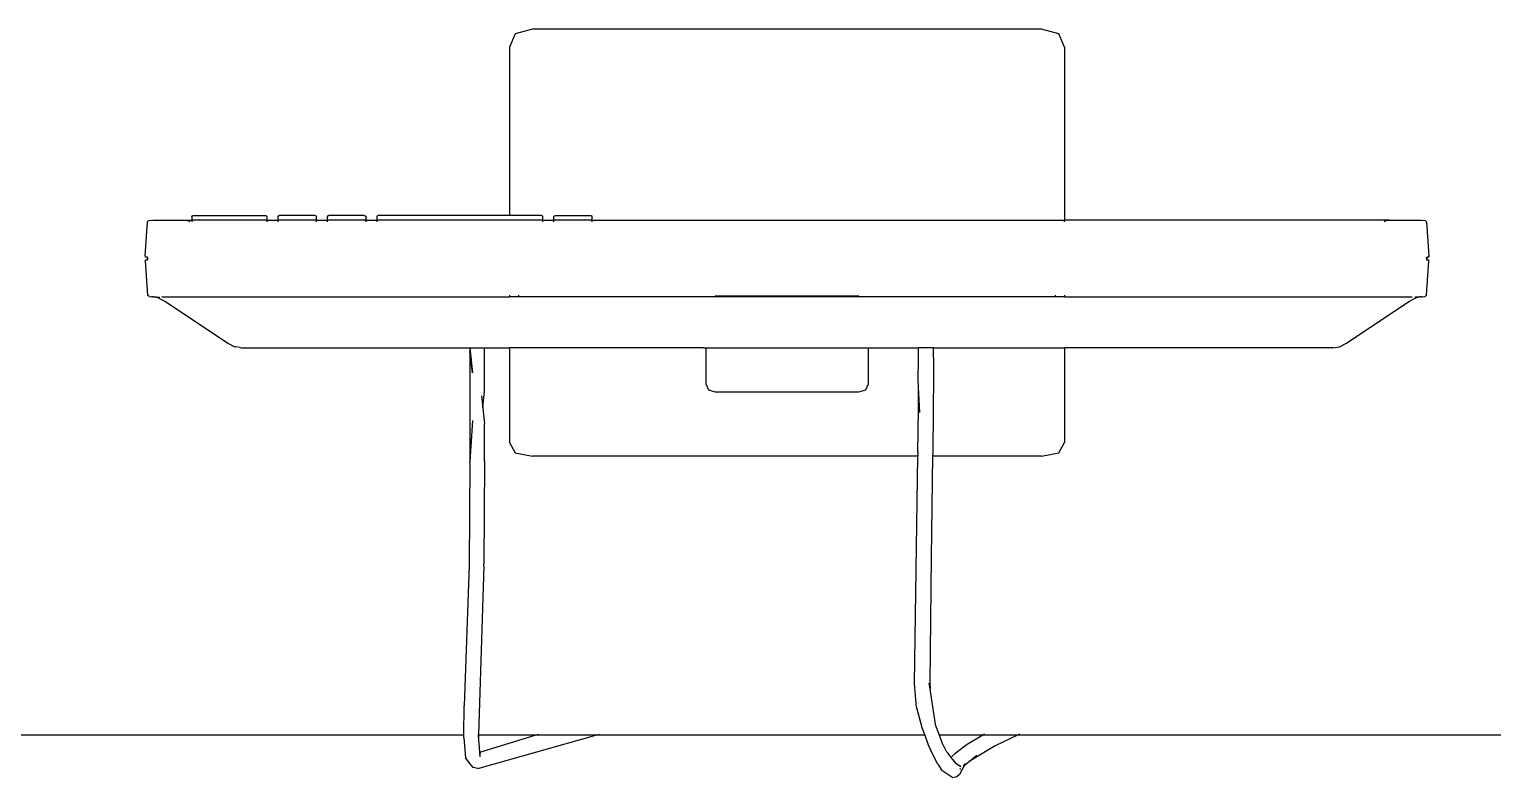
# Model space of a CAD drawing. Header units: metres. Extents: x -353 to 1688, y -477 to 135.
# Drawn here: x 72.5812 to 73.0522, y -222.5834 to -222.3424 of the extents above; entities that cross this region are included whole.
import ezdxf

# ---------------------------------------------------------------- set-up
doc = ezdxf.new("R2010")
doc.units = ezdxf.units.M
doc.header["$MEASUREMENT"] = 0
doc.layers.add('ID-LOOSE2', color=8, linetype='Continuous')

msp = doc.modelspace()

# ---------------------------------------------------------------- linework, layer by layer
at = {"layer": 'ID-LOOSE2', "linetype": 'Continuous'}
for p, q in [((72.74317, -222.34238), (72.73759, -222.34381)), ((72.90696, -222.34238), (72.74317, -222.34238)), ((72.91254, -222.34381), (72.90696, -222.34238)), ((72.73759, -222.34381), (72.73573, -222.34811)), ((72.9144, -222.34811), (72.91254, -222.34381)), ((72.73573, -222.34811), (72.73573, -222.40239)), ((72.9144, -222.34811), (72.9144, -222.40387)), ((72.61967, -222.40399), (72.61925, -222.40436)), ((72.61967, -222.40399), (72.62088, -222.40387)), ((72.62088, -222.40387), (72.63126, -222.40387)), ((72.63126, -222.40387), (72.63211, -222.40394)), ((72.63126, -222.40387), (72.63344, -222.40387)), ((72.63211, -222.40394), (72.63265, -222.40417)), ((72.63344, -222.4028), (72.63355, -222.40249)), ((72.63344, -222.4028), (72.63344, -222.40387)), ((72.63344, -222.40387), (72.63344, -222.40436)), ((72.65767, -222.40387), (72.63344, -222.40387)), ((72.63355, -222.40249), (72.63391, -222.40239)), ((72.63391, -222.40239), (72.6572, -222.40239)), ((72.6572, -222.40239), (72.65755, -222.40249)), ((72.65755, -222.40249), (72.65767, -222.4028)), ((72.65767, -222.4028), (72.65767, -222.40387)), ((72.65767, -222.40387), (72.65767, -222.40436)), ((72.65767, -222.40387), (72.66121, -222.40387)), ((72.66133, -222.40249), (72.66121, -222.4028)), ((72.66121, -222.4028), (72.66121, -222.40387)), ((72.66121, -222.40387), (72.66121, -222.40436)), ((72.67356, -222.40387), (72.66121, -222.40387)), ((72.66168, -222.40239), (72.66133, -222.40249)), ((72.67308, -222.40239), (72.66168, -222.40239)), ((72.67344, -222.40249), (72.67308, -222.40239)), ((72.67344, -222.40249), (72.67356, -222.4028)), ((72.67356, -222.40387), (72.67356, -222.4028)), ((72.67356, -222.40436), (72.67356, -222.40387)), ((72.67356, -222.40387), (72.67709, -222.40387)), ((72.67721, -222.40249), (72.67709, -222.4028)), ((72.67709, -222.4028), (72.67709, -222.40387)), ((72.67709, -222.40387), (72.67709, -222.40436)), ((72.68944, -222.40387), (72.67709, -222.40387)), ((72.67757, -222.40239), (72.67721, -222.40249)), ((72.68897, -222.40239), (72.67757, -222.40239)), ((72.68897, -222.40239), (72.68932, -222.40249)), ((72.68932, -222.40249), (72.68944, -222.4028)), ((72.68944, -222.4028), (72.68944, -222.40387)), ((72.68944, -222.40387), (72.68944, -222.40436)), ((72.68944, -222.40387), (72.69298, -222.40387)), ((72.6931, -222.40249), (72.69298, -222.4028)), ((72.69298, -222.4028), (72.69298, -222.40387)), ((72.69298, -222.40387), (72.69298, -222.40436)), ((72.74648, -222.40387), (72.69298, -222.40387)), ((72.6931, -222.40249), (72.69345, -222.40239)), ((72.73573, -222.40239), (72.69345, -222.40239)), ((72.74601, -222.40239), (72.73573, -222.40239)), ((72.73573, -222.40239), (72.73573, -222.40249)), ((72.74601, -222.40239), (72.74636, -222.40249)), ((72.74648, -222.4028), (72.74636, -222.40249)), ((72.74648, -222.40387), (72.74648, -222.4028)), ((72.74648, -222.40436), (72.74648, -222.40387)), ((72.74648, -222.40387), (72.75002, -222.40387)), ((72.75014, -222.40249), (72.75002, -222.4028)), ((72.75002, -222.40387), (72.75002, -222.4028)), ((72.75002, -222.40436), (72.75002, -222.40387)), ((72.76236, -222.40387), (72.75002, -222.40387)), ((72.75014, -222.40249), (72.75049, -222.40239)), ((72.75049, -222.40239), (72.76189, -222.40239)), ((72.76189, -222.40239), (72.76225, -222.40249)), ((72.76236, -222.4028), (72.76225, -222.40249)), ((72.76236, -222.40387), (72.76236, -222.4028)), ((72.76236, -222.40436), (72.76236, -222.40387)), ((72.76236, -222.40387), (72.9144, -222.40387)), ((72.9144, -222.40436), (72.9144, -222.40387)), ((73.01888, -222.40387), (72.9144, -222.40387)), ((73.01748, -222.40417), (73.01803, -222.40394)), ((73.01803, -222.40394), (73.01888, -222.40387)), ((73.01888, -222.40387), (73.02926, -222.40387)), ((73.02926, -222.40387), (73.03046, -222.40399)), ((73.03046, -222.40399), (73.03088, -222.40436)), ((72.61851, -222.41548), (72.61925, -222.40436)), ((72.63265, -222.40417), (72.63278, -222.40436)), ((73.01735, -222.40436), (73.01748, -222.40417)), ((73.03088, -222.40436), (73.03162, -222.41548)), ((72.61855, -222.41566), (72.61851, -222.41548)), ((72.61851, -222.41696), (72.61854, -222.41677)), ((72.61851, -222.41696), (72.61925, -222.42807)), ((72.61854, -222.41677), (72.61867, -222.41669)), ((72.61855, -222.41566), (72.61867, -222.41574)), ((72.61867, -222.41574), (72.6187, -222.41574)), ((72.61867, -222.41669), (72.6187, -222.4167)), ((72.61884, -222.41576), (72.6187, -222.41574)), ((72.6187, -222.4167), (72.61884, -222.41668)), ((72.61891, -222.41575), (72.61884, -222.41576)), ((72.61891, -222.41668), (72.61884, -222.41668)), ((72.61902, -222.41577), (72.61891, -222.41575)), ((72.61891, -222.41668), (72.61902, -222.41666)), ((72.61911, -222.41576), (72.61902, -222.41577)), ((72.61902, -222.41577), (72.61915, -222.41584)), ((72.61915, -222.41659), (72.61902, -222.41666)), ((72.61902, -222.41666), (72.61911, -222.41667)), ((72.61911, -222.41576), (72.61923, -222.41583)), ((72.61923, -222.4166), (72.61911, -222.41667)), ((72.61918, -222.416), (72.61915, -222.41584)), ((72.61918, -222.41643), (72.61915, -222.41659)), ((72.61917, -222.41622), (72.61918, -222.416)), ((72.61917, -222.41622), (72.61918, -222.41643)), ((72.61926, -222.41583), (72.61923, -222.41583)), ((72.61926, -222.4166), (72.61923, -222.4166)), ((72.6193, -222.416), (72.61926, -222.41583)), ((72.61926, -222.4166), (72.6193, -222.41643)), ((72.61929, -222.41622), (72.6193, -222.416)), ((73.03087, -222.41583), (73.03083, -222.416)), ((73.03084, -222.41622), (73.03083, -222.416)), ((73.03084, -222.41622), (73.03083, -222.41643)), ((73.03083, -222.41643), (73.03087, -222.4166)), ((73.03087, -222.41583), (73.03099, -222.41584)), ((73.0309, -222.4166), (73.03087, -222.4166)), ((73.03088, -222.42807), (73.03162, -222.41696)), ((73.0309, -222.4166), (73.03102, -222.41667)), ((73.03095, -222.416), (73.03099, -222.41584)), ((73.03096, -222.41622), (73.03095, -222.416)), ((73.03096, -222.41622), (73.03095, -222.41643)), ((73.03095, -222.41643), (73.03099, -222.41659)), ((73.03099, -222.41584), (73.03104, -222.41577)), ((73.03111, -222.41666), (73.03099, -222.41659)), ((73.03111, -222.41666), (73.03102, -222.41667)), ((73.03104, -222.41577), (73.03111, -222.41577)), ((73.03124, -222.41575), (73.03111, -222.41577)), ((73.03111, -222.41666), (73.03124, -222.41668)), ((73.03124, -222.41575), (73.03129, -222.41576)), ((73.03124, -222.41668), (73.03129, -222.41668)), ((73.03143, -222.41574), (73.03129, -222.41576)), ((73.03129, -222.41668), (73.03143, -222.4167)), ((73.03146, -222.41574), (73.03143, -222.41574)), ((73.03143, -222.4167), (73.03146, -222.41669)), ((73.03159, -222.41567), (73.03146, -222.41574)), ((73.03146, -222.41669), (73.03159, -222.41677)), ((73.03162, -222.41548), (73.03159, -222.41567)), ((73.03162, -222.41696), (73.03159, -222.41677)), ((72.6197, -222.42844), (72.61925, -222.42807)), ((72.6197, -222.42844), (72.61978, -222.42848)), ((72.61978, -222.42848), (72.62049, -222.42852)), ((72.62098, -222.42856), (72.62049, -222.42852)), ((72.62098, -222.42856), (72.62112, -222.42856)), ((72.62283, -222.42895), (72.62112, -222.42856)), ((72.62112, -222.42856), (72.62155, -222.42856)), ((72.62178, -222.42863), (72.62155, -222.42856)), ((72.62208, -222.42865), (72.62178, -222.42863)), ((72.62208, -222.42865), (72.62316, -222.42873)), ((72.62306, -222.42881), (72.62208, -222.42865)), ((72.62287, -222.42895), (72.62283, -222.42895)), ((72.62287, -222.42895), (72.625, -222.43011)), ((72.62381, -222.42856), (72.73573, -222.42856)), ((72.625, -222.43011), (72.64506, -222.44348)), ((72.73573, -222.42807), (72.73573, -222.42856)), ((72.73864, -222.42856), (72.73573, -222.42856)), ((72.73864, -222.42807), (72.73864, -222.42856)), ((72.8014, -222.42856), (72.73864, -222.42856)), ((72.8014, -222.42856), (72.80197, -222.42838)), ((72.84874, -222.42856), (72.8014, -222.42856)), ((72.84816, -222.42838), (72.80197, -222.42838)), ((72.84816, -222.42838), (72.84874, -222.42856)), ((72.91149, -222.42856), (72.84874, -222.42856)), ((72.91149, -222.42856), (72.91149, -222.42807)), ((72.9144, -222.42856), (72.91149, -222.42856)), ((72.9144, -222.42807), (72.9144, -222.42856)), ((72.9144, -222.42856), (73.0263, -222.42856)), ((73.00507, -222.44348), (73.02514, -222.43011)), ((73.02514, -222.43011), (73.02726, -222.42895)), ((73.02805, -222.42865), (73.02708, -222.42881)), ((73.02726, -222.42895), (73.0273, -222.42895)), ((73.02805, -222.42865), (73.02728, -222.42871)), ((73.02901, -222.42856), (73.0273, -222.42895)), ((73.02858, -222.42856), (73.02805, -222.42865)), ((73.02901, -222.42856), (73.02858, -222.42856)), ((73.02915, -222.42856), (73.02901, -222.42856)), ((73.02915, -222.42856), (73.02964, -222.42852)), ((73.02964, -222.42852), (73.03036, -222.42848)), ((73.03036, -222.42848), (73.03043, -222.42844)), ((73.03043, -222.42844), (73.03088, -222.42807)), ((72.64506, -222.44348), (72.64735, -222.44464)), ((72.64735, -222.44464), (72.64744, -222.44464)), ((72.64907, -222.44489), (72.64744, -222.44464)), ((72.64907, -222.44489), (72.64951, -222.44503)), ((72.64951, -222.44503), (72.72296, -222.44503)), ((72.72296, -222.44503), (72.72296, -222.44617)), ((72.72296, -222.44503), (72.72385, -222.45307)), ((72.72296, -222.44503), (72.72765, -222.44503)), ((72.72385, -222.45307), (72.72296, -222.44617)), ((72.72296, -222.44617), (72.72296, -222.48161)), ((72.72765, -222.44503), (72.73573, -222.44503)), ((72.72765, -222.45886), (72.72765, -222.44503)), ((72.73573, -222.44503), (72.73573, -222.47548)), ((72.7982, -222.44503), (72.73573, -222.44503)), ((72.7982, -222.44503), (72.79898, -222.44501)), ((72.79898, -222.44501), (72.85115, -222.44503)), ((72.79898, -222.45684), (72.79898, -222.44501)), ((72.85115, -222.44503), (72.86739, -222.44503)), ((72.85115, -222.44503), (72.85115, -222.45684)), ((72.86733, -222.44867), (72.86739, -222.44503)), ((72.87224, -222.44503), (72.86739, -222.44503)), ((72.8722, -222.44806), (72.87224, -222.44503)), ((72.87224, -222.44503), (72.9144, -222.44503)), ((72.9144, -222.44503), (72.9144, -222.47548)), ((73.00071, -222.44503), (72.9144, -222.44503)), ((73.00073, -222.44501), (73.00071, -222.44503)), ((73.00073, -222.44501), (73.00283, -222.44463)), ((73.00283, -222.44463), (73.00507, -222.44348)), ((72.8673, -222.45522), (72.86733, -222.44867)), ((72.8722, -222.44806), (72.87218, -222.45473)), ((72.86741, -222.45769), (72.8673, -222.45522)), ((72.87218, -222.45473), (72.87211, -222.46488)), ((72.72676, -222.46046), (72.72714, -222.46432)), ((72.72714, -222.46432), (72.72765, -222.45886)), ((72.79898, -222.45684), (72.79973, -222.45856)), ((72.79973, -222.45856), (72.80197, -222.45913)), ((72.80197, -222.45913), (72.84816, -222.45913)), ((72.84816, -222.45913), (72.85041, -222.45856)), ((72.85041, -222.45856), (72.85115, -222.45684)), ((72.86737, -222.46462), (72.86741, -222.45769)), ((72.86776, -222.46577), (72.86741, -222.45769)), ((72.72714, -222.46432), (72.72765, -222.46947)), ((72.86719, -222.47867), (72.86737, -222.46462)), ((72.87211, -222.46488), (72.87194, -222.4789)), ((72.72385, -222.4684), (72.72296, -222.48161)), ((72.72765, -222.48161), (72.72765, -222.46947)), ((72.73573, -222.47548), (72.73759, -222.47879)), ((72.73759, -222.47879), (72.74317, -222.4799)), ((72.86719, -222.47867), (72.86717, -222.4799)), ((72.87194, -222.4789), (72.87192, -222.4799)), ((72.90696, -222.4799), (72.91254, -222.47879)), ((72.91254, -222.47879), (72.9144, -222.47548)), ((72.72296, -222.48191), (72.72273, -222.51495)), ((72.72296, -222.48191), (72.72296, -222.48161)), ((72.72765, -222.48161), (72.72743, -222.5146)), ((72.86717, -222.4799), (72.74317, -222.4799)), ((72.8661, -222.55307), (72.86717, -222.4799)), ((72.86736, -222.4799), (72.86717, -222.4799)), ((72.87192, -222.4799), (72.87145, -222.51236)), ((72.87192, -222.4799), (72.87181, -222.4799)), ((72.90696, -222.4799), (72.87192, -222.4799)), ((72.87145, -222.51236), (72.87097, -222.55277)), ((72.72273, -222.51495), (72.72112, -222.56032)), ((72.72742, -222.51528), (72.72689, -222.53212)), ((72.72742, -222.51528), (72.72743, -222.5146)), ((72.72689, -222.53212), (72.72576, -222.56951)), ((72.86673, -222.5608), (72.8661, -222.55307)), ((72.87115, -222.55493), (72.87085, -222.55297)), ((72.87097, -222.55277), (72.87115, -222.55493)), ((72.87298, -222.56687), (72.87115, -222.55493)), ((72.72104, -222.56977), (72.72112, -222.56032)), ((72.86673, -222.5608), (72.86841, -222.56721)), ((72.86841, -222.56721), (72.86936, -222.56977)), ((72.87298, -222.56687), (72.87405, -222.56977)), ((72.72104, -222.56977), (72.14212, -222.56977)), ((72.72104, -222.57048), (72.72104, -222.56977)), ((72.72104, -222.57048), (72.7216, -222.57706)), ((72.72552, -222.58042), (72.76351, -222.56977)), ((72.72578, -222.56977), (72.72574, -222.57042)), ((72.72578, -222.56977), (72.72576, -222.56951)), ((72.72578, -222.56977), (72.72576, -222.56977)), ((72.72614, -222.57515), (72.72578, -222.56977)), ((72.74402, -222.56977), (72.72578, -222.56977)), ((72.72614, -222.57515), (72.74402, -222.56977)), ((72.74402, -222.56977), (72.74516, -222.56942)), ((72.76351, -222.56977), (72.74402, -222.56977)), ((72.76351, -222.56977), (72.76473, -222.56942)), ((72.86936, -222.56977), (72.76351, -222.56977)), ((72.86936, -222.56977), (72.87049, -222.57281)), ((72.86941, -222.56977), (72.86936, -222.56977)), ((72.87049, -222.57281), (72.87121, -222.57441)), ((72.87405, -222.56977), (72.87486, -222.57196)), ((72.88807, -222.56977), (72.87405, -222.56977)), ((72.87653, -222.5752), (72.87486, -222.57196)), ((72.87486, -222.57196), (72.87512, -222.57266)), ((72.88298, -222.57272), (72.87905, -222.57575)), ((72.88807, -222.56977), (72.88298, -222.57272)), ((72.89201, -222.57318), (72.88419, -222.5779)), ((72.88866, -222.56942), (72.88807, -222.56977)), ((72.8992, -222.56977), (72.88807, -222.56977)), ((72.8992, -222.56977), (72.89201, -222.57318)), ((72.89992, -222.56942), (72.8992, -222.56977)), ((73.25083, -222.56977), (72.8992, -222.56977)), ((72.72309, -222.57898), (72.7216, -222.57706)), ((72.72615, -222.57527), (72.72614, -222.57515)), ((72.72618, -222.5753), (72.72615, -222.57527)), ((72.72654, -222.57577), (72.72618, -222.5753)), ((72.72627, -222.57666), (72.72618, -222.5753)), ((72.87362, -222.57909), (72.87121, -222.57441)), ((72.87653, -222.5752), (72.87789, -222.57699)), ((72.87789, -222.57699), (72.8781, -222.57659)), ((72.87789, -222.57699), (72.87933, -222.57888)), ((72.87905, -222.57575), (72.8781, -222.57659)), ((72.88419, -222.5779), (72.88204, -222.57965)), ((72.88419, -222.5779), (72.88363, -222.57823)), ((72.88613, -222.57631), (72.88419, -222.5779)), ((72.72407, -222.58012), (72.72309, -222.57898)), ((72.72552, -222.58042), (72.72407, -222.58012)), ((72.87362, -222.57909), (72.87492, -222.58108)), ((72.87841, -222.58344), (72.87492, -222.58108)), ((72.88076, -222.57987), (72.87933, -222.57888)), ((72.88061, -222.58234), (72.87966, -222.58319)), ((72.88204, -222.57965), (72.88061, -222.58234)), ((72.88071, -222.58064), (72.8809, -222.58047)), ((72.88088, -222.5806), (72.88071, -222.58075)), ((72.88101, -222.57981), (72.88075, -222.57997)), ((72.88102, -222.57974), (72.88076, -222.57987)), ((72.88076, -222.57987), (72.88076, -222.57991)), ((72.88204, -222.57965), (72.88179, -222.57986)), ((72.88192, -222.57958), (72.88222, -222.57932)), ((72.88222, -222.57932), (72.88204, -222.57965)), ((72.88232, -222.57902), (72.88213, -222.57913)), ((72.88238, -222.57882), (72.88223, -222.57892)), ((72.87966, -222.58319), (72.87841, -222.58344))]:
    msp.add_line(p, q, dxfattribs=at)

doc.saveas('drawing.dxf')
